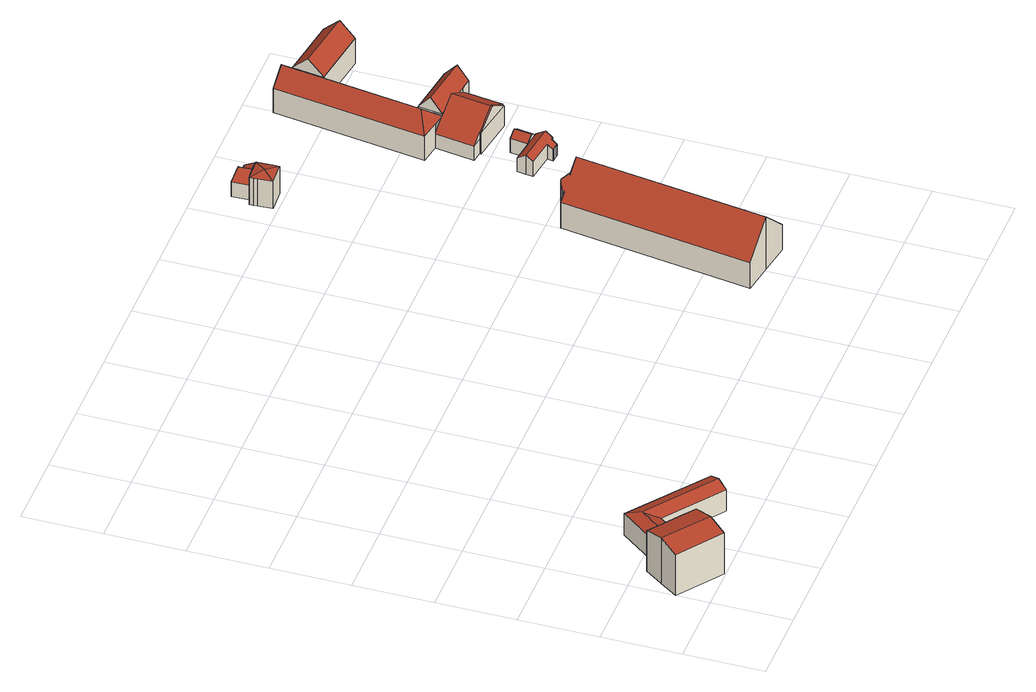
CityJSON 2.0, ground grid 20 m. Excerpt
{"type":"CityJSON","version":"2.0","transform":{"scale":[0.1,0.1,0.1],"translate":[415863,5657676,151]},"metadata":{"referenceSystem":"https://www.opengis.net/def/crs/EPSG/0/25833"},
"CityObjects":{
"building1":{"type":"Building","attributes":{"Dachtyp_tdc":"tdcGableRoof","Gemeindeschluessel":14612000,"Dachneigung":13.95,"QualitaetDacherkennung":76,"Geometrietyp2DReferenz":"3000","measuredHeight":13.25,"function":"31001_9998","roofType":"3100"},"geometry":[{"type":"Solid","lod":"2","boundaries":[[[[0,1,2,3]],[[1,4,5,2]],[[4,6,7,5]],[[6,8,9,7]],[[8,10,11,9]],[[10,12,13,11]],[[12,14,15,13]],[[14,0,3,15]],[[10,8,6,4,1,0]],[[0,14,12,10]],[[3,2,5,7,9,11,13,15]]]],"semantics":{"surfaces":[{"type":"WallSurface"},{"type":"RoofSurface"},{"type":"GroundSurface"}],"values":[[0,0,0,0,0,0,0,0,1,1,2]]}}]},
"building2":{"type":"Building","attributes":{"Dachtyp_tdc":"tdcFreeFormRoof","Gemeindeschluessel":14612000,"Dachneigung":20.96,"QualitaetDacherkennung":74,"Geometrietyp2DReferenz":"3000","measuredHeight":7.47,"function":"31001_9998","roofType":"5000"},"geometry":[{"type":"Solid","lod":"2","boundaries":[[[[16,17,18,19]],[[17,20,21,18]],[[20,22,23,21]],[[22,24,25,23]],[[24,26,27,25]],[[26,16,19,27]],[[28,29,26,24]],[[30,31,28,24,22]],[[30,22,20]],[[31,30,20,17]],[[29,28,31,17,16]],[[29,16,26]],[[19,18,21,23,25,27]]]],"semantics":{"surfaces":[{"type":"WallSurface"},{"type":"RoofSurface"},{"type":"GroundSurface"}],"values":[[0,0,0,0,0,0,1,1,0,1,1,1,2]]}}]},
"building3":{"type":"Building","attributes":{"Dachtyp_tdc":"tdcGableRoof","Gemeindeschluessel":14612000,"Dachneigung":44.91,"QualitaetDacherkennung":84,"Geometrietyp2DReferenz":"3000","measuredHeight":15.23,"function":"31001_9998","roofType":"3100"},"geometry":[{"type":"Solid","lod":"2","boundaries":[[[[32,33,34,35]],[[33,36,37,34]],[[36,38,39,37]],[[38,40,41,39]],[[40,42,43,41]],[[42,44,45,43]],[[44,46,47,45]],[[46,48,49,47]],[[48,50,51,49]],[[50,52,53,51]],[[52,54,55,53]],[[54,56,57,55]],[[56,58,59,57]],[[58,60,61,59]],[[60,62,63,61]],[[62,64,65,63]],[[64,66,67,65]],[[66,68,69,67]],[[68,70,71,69]],[[70,32,35,71]],[[66,64,62,60,58,56,54,52,50,48,46,44]],[[44,42,40,38,36,33,32,70,68,66]],[[35,34,37,39,41,43,45,47,49,51,53,55,57,59,61,63,65,67,69,71]]]],"semantics":{"surfaces":[{"type":"WallSurface"},{"type":"RoofSurface"},{"type":"GroundSurface"}],"values":[[0,0,0,0,0,0,0,0,0,0,0,0,0,0,0,0,0,0,0,0,1,1,2]]}}]},
"building4":{"type":"Building","attributes":{"Dachtyp_tdc":"tdcFreeFormRoof","Gemeindeschluessel":14612000,"Dachneigung":15.71,"QualitaetDacherkennung":77,"Geometrietyp2DReferenz":"3000","measuredHeight":8.68,"function":"31001_9998","roofType":"5000"},"geometry":[{"type":"Solid","lod":"2","boundaries":[[[[72,73,74,75]],[[76,77,78,73,72]],[[76,72,79]],[[80,79,72,75,81]],[[82,83,84,85,86,87,88,89,90]],[[75,74,83,82]],[[74,73,84,83]],[[73,78,85,84]],[[78,77,86,85]],[[77,76,87,86]],[[76,79,88,87]],[[79,80,89,88]],[[80,81,90,89]],[[81,75,82,90]]]],"semantics":{"surfaces":[{"type":"RoofSurface"},{"type":"GroundSurface"},{"type":"WallSurface"}],"values":[[0,0,0,0,1,2,2,2,2,2,2,2,2,2]]}}]},
"building5":{"type":"Building","attributes":{"Dachtyp_tdc":"tdcPolyFlatRoof","Gemeindeschluessel":14612000,"Dachneigung":0,"QualitaetDacherkennung":83,"Geometrietyp2DReferenz":"3000","measuredHeight":4.26,"function":"31001_9998","roofType":"1000"},"geometry":[{"type":"Solid","lod":"2","boundaries":[[[[91,92,93,94]],[[92,95,96,93]],[[95,97,98,96]],[[97,99,100,98]],[[99,101,102,100]],[[101,103,104,102]],[[103,105,106,104]],[[105,91,94,106]],[[105,103,101,99,97,95,92,91]],[[94,93,96,98,100,102,104,106]]]],"semantics":{"surfaces":[{"type":"WallSurface"},{"type":"RoofSurface"},{"type":"GroundSurface"}],"values":[[0,0,0,0,0,0,0,0,1,2]]}}]},
"building6":{"type":"Building","attributes":{"Dachtyp_tdc":"tdcPolyFlatRoof","Gemeindeschluessel":14612000,"Dachneigung":3.78,"QualitaetDacherkennung":68,"Geometrietyp2DReferenz":"3000","measuredHeight":4.01,"function":"31001_9998","roofType":"2100"},"geometry":[{"type":"Solid","lod":"2","boundaries":[[[[107,108,109,110]],[[108,111,112,109]],[[111,113,114,112]],[[113,115,116,114]],[[115,117,118,116]],[[117,107,110,118]],[[117,115,113,111,108,107]],[[110,109,112,114,116,118]]]],"semantics":{"surfaces":[{"type":"WallSurface"},{"type":"RoofSurface"},{"type":"GroundSurface"}],"values":[[0,0,0,0,0,0,1,2]]}}]},
"building7":{"type":"Building","attributes":{"Dachtyp_tdc":"tdcGableRoof","Gemeindeschluessel":14612000,"Dachneigung":24.61,"QualitaetDacherkennung":6,"Geometrietyp2DReferenz":"3000","measuredHeight":3.44,"function":"31001_9998","roofType":"3100"},"geometry":[{"type":"Solid","lod":"2","boundaries":[[[[119,120,121,102]],[[120,122,123,121]],[[122,124,104,123]],[[124,119,102,104]],[[122,120,125]],[[119,124,126]],[[120,119,126,125]],[[124,122,125,126]],[[102,121,123,104]]]],"semantics":{"surfaces":[{"type":"WallSurface"},{"type":"RoofSurface"},{"type":"GroundSurface"}],"values":[[0,0,0,0,0,0,1,1,2]]}}]},
"building8":{"type":"Building","attributes":{"Gemeindeschluessel":14612000,"Geometrietyp2DReferenz":"3000","function":"31001_9998","roofType":"9999"},"children":["building8-1","building8-2"]},
"building8-1":{"type":"BuildingPart","attributes":{"Dachtyp_tdc":"tdcGableRoof","Dachneigung":33.95,"QualitaetDacherkennung":69,"Geometrietyp2DReferenz":"3000","measuredHeight":5.51,"roofType":"3100"},"parents":["building8"],"geometry":[{"type":"MultiSurface","lod":"2","boundaries":[[[127,128,129,130]],[[128,131,132,129]],[[131,133,134,132]],[[133,135,136,134]],[[135,137,138,136]],[[137,139,140,138]],[[139,141,142,140]],[[141,143,144,142]],[[143,145,146,144]],[[147,148,149,150]],[[148,151,152,149]],[[151,153,154,152]],[[153,155,156,154]],[[155,127,130,156]],[[151,148,147,145,143,141,139]],[[139,137,135,133,131,128,127,155,153,151]],[[130,129,132,134,136,138,140,142,144,146,150,149,152,154,156]]],"semantics":{"surfaces":[{"type":"WallSurface"},{"type":"RoofSurface"},{"type":"GroundSurface"}],"values":[0,0,0,0,0,0,0,0,0,0,0,0,0,0,1,1,2]}}]},
"building8-2":{"type":"BuildingPart","attributes":{"Dachtyp_tdc":"tdcGableRoof","Dachneigung":34.64,"QualitaetDacherkennung":89,"Geometrietyp2DReferenz":"3000","measuredHeight":5.51,"roofType":"3100"},"parents":["building8"],"geometry":[{"type":"MultiSurface","lod":"2","boundaries":[[[157,158,159,160]],[[158,161,150,159]],[[161,147,150]],[[162,157,160,146,145]],[[162,163,164,157]],[[165,164,163,166]],[[161,166,163,162]],[[158,165,166,161]],[[157,164,165,158]],[[160,159,150,146]]],"semantics":{"surfaces":[{"type":"WallSurface"},{"type":"RoofSurface"},{"type":"GroundSurface"}],"values":[0,0,0,0,1,1,0,0,0,2]}}]},
"building9":{"type":"Building","attributes":{"Gemeindeschluessel":14612000,"Geometrietyp2DReferenz":"3000","function":"31001_9998","roofType":"9999"},"children":["building9-1","building9-2","building9-3","building9-4","building9-5"]},
"building9-1":{"type":"BuildingPart","attributes":{"Dachtyp_tdc":"tdcGableRoof","Dachneigung":50.21,"QualitaetDacherkennung":77,"Geometrietyp2DReferenz":"3000","measuredHeight":11.12,"roofType":"3100"},"parents":["building9"],"geometry":[{"type":"MultiSurface","lod":"2","boundaries":[[[167,168,169,170]],[[168,171,172,173,174,169]],[[175,167,170,176,177]],[[175,178,179,167]],[[180,181,179,178,182,183,184]],[[185,182,178,175]],[[168,181,180,171]],[[167,179,181,168]],[[170,169,174,186,176]]],"semantics":{"surfaces":[{"type":"WallSurface"},{"type":"RoofSurface"},{"type":"GroundSurface"}],"values":[0,0,0,1,1,0,0,0,2]}}]},
"building9-2":{"type":"BuildingPart","attributes":{"Dachtyp_tdc":"tdcGableRoof","Dachneigung":34.72,"QualitaetDacherkennung":77,"Geometrietyp2DReferenz":"3000","measuredHeight":9.91,"roofType":"3100"},"parents":["building9"],"geometry":[{"type":"MultiSurface","lod":"2","boundaries":[[[173,187,188,174]],[[187,189,190,188]],[[189,191,192,190]],[[193,194,195,196]],[[194,197,198,195]],[[194,199,200,201,183,202,203,197]],[[200,204,205,206,207,172,208,184,201]],[[173,172,207,187]],[[187,207,206,189]],[[189,206,205,209,191]],[[193,199,194]],[[198,186,174,188,190,192,196,195]]],"semantics":{"surfaces":[{"type":"WallSurface"},{"type":"RoofSurface"},{"type":"GroundSurface"}],"values":[0,0,0,0,0,1,1,0,0,0,0,2]}}]},
"building9-3":{"type":"BuildingPart","attributes":{"Dachtyp_tdc":"tdcGableRoof","Dachneigung":35.55,"QualitaetDacherkennung":34,"Geometrietyp2DReferenz":"3000","measuredHeight":10.07,"roofType":"3100"},"parents":["building9"],"geometry":[{"type":"MultiSurface","lod":"2","boundaries":[[[210,199,193,196,211]],[[209,212,213,192,191]],[[212,210,211,213]],[[210,212,214]],[[199,210,214,215]],[[212,209,204,215,214]],[[211,196,192,213]]],"semantics":{"surfaces":[{"type":"WallSurface"},{"type":"RoofSurface"},{"type":"GroundSurface"}],"values":[0,0,0,0,1,1,2]}}]},
"building9-4":{"type":"BuildingPart","attributes":{"Dachtyp_tdc":"tdcGableRoof","Dachneigung":44.22,"QualitaetDacherkennung":81,"Geometrietyp2DReferenz":"3000","measuredHeight":11.08,"roofType":"3100"},"parents":["building9"],"geometry":[{"type":"MultiSurface","lod":"2","boundaries":[[[216,217,218,219,220]],[[217,221,222,218]],[[221,223,224,225,222]],[[216,226,227,228,217]],[[229,228,227,230]],[[223,230,227,226]],[[221,229,230,223]],[[217,228,229,221]],[[219,218,222,225,231]]],"semantics":{"surfaces":[{"type":"WallSurface"},{"type":"RoofSurface"},{"type":"GroundSurface"}],"values":[0,0,0,1,1,0,0,0,2]}}]},
"building9-5":{"type":"BuildingPart","attributes":{"Dachtyp_tdc":"tdcHipAndGableRoof","Dachneigung":42.88,"QualitaetDacherkennung":61,"Geometrietyp2DReferenz":"3000","measuredHeight":11.05,"roofType":"5000"},"parents":["building9"],"geometry":[{"type":"MultiSurface","lod":"2","boundaries":[[[232,220,219,233]],[[224,177,176,225]],[[234,198,197]],[[234,235,236,198]],[[235,237,238,236]],[[237,239,240,238]],[[239,232,233,240]],[[235,234,203,241]],[[203,177,224,242,220,232,239,241]],[[239,237,235,241]],[[233,219,231,225,176,186,198,236,238,240]]],"semantics":{"surfaces":[{"type":"WallSurface"},{"type":"RoofSurface"},{"type":"GroundSurface"}],"values":[0,0,0,0,0,0,0,1,1,1,2]}}]}
},
"vertices":[
[33,130,136],[66,176,122],[66,176,3],[33,130,3],[90,158,122],[90,158,3],[140,122,122],[140,122,3],[178,94,122],[178,94,3],[145,49,136],[145,49,3],[113,5,122],[113,5,3],[2,85,122],[2,85,3],
[90,158,66],[175,268,66],[175,268,4],[90,158,4],[371,123,66],[371,123,4],[333,74,66],[333,74,4],[185,181,66],[185,181,4],[140,122,66],[140,122,4],[179,223,78],[122,150,78],[352,99,78],[181,223,79],
[1199,755,115],[1200,759,115],[1200,759,22],[1199,755,22],[1216,770,129],[1216,770,22],[1220,770,133],[1220,770,22],[1231,753,146],[1231,753,22],[1230,751,146],[1230,751,22],[1259,747,174],[1259,747,22],[1287,743,146],[1287,743,22],[1288,747,146],[1288,747,22],[1303,758,133],[1303,758,22],[1307,757,129],[1307,757,22],[1319,741,115],[1319,741,22],[1319,738,114],[1319,738,22],[1337,735,96],[1337,735,22],[1304,505,95],[1304,505,22],[1301,480,94],[1301,480,22],[1265,251,96],[1265,251,22],[1187,263,174],[1187,263,22],[1108,275,96],[1108,275,22],[1181,758,97],[1181,758,22],
[1017,1418,150],[1045,1449,142],[1000,1447,142],[987,1446,142],[1048,1392,142],[1048,1403,142],[1046,1448,142],[990,1389,142],[988,1425,142],[987,1434,142],[987,1446,63],[1000,1447,63],[1045,1449,63],[1046,1448,63],[1048,1403,63],[1048,1392,63],[990,1389,63],[988,1425,63],[987,1434,63],
[1046,1448,109],[1045,1449,109],[1045,1449,66],[1046,1448,66],[1000,1447,109],[1000,1447,66],[998,1493,109],[998,1493,66],[1057,1496,109],[1057,1496,66],[1057,1492,109],[1057,1492,66],[1059,1455,109],[1059,1455,66],[1059,1448,109],[1059,1448,66],
[1048,1403,104],[1046,1448,104],[1046,1448,64],[1048,1403,64],[1059,1448,103],[1059,1448,64],[1069,1449,103],[1069,1449,64],[1071,1404,103],[1071,1404,64],[1068,1404,103],[1068,1404,64],
[1057,1492,88],[1092,1493,88],[1092,1493,66],[1094,1457,83],[1094,1457,66],[1059,1455,83],[1093,1467,101],[1058,1465,101],
[1400,840,81],[1395,840,81],[1395,840,49],[1400,840,49],[1384,842,81],[1384,842,49],[1378,842,81],[1378,842,49],[1380,857,91],[1380,857,49],[1308,867,92],[1308,867,49],[1311,885,104],[1311,885,49],[1314,908,89],[1314,908,49],[1369,900,89],[1369,900,49],[1369,901,89],[1369,901,49],[1406,896,89],[1414,895,89],[1414,895,49],[1406,896,49],[1411,871,104],[1411,871,49],[1409,853,91],[1409,853,49],[1402,854,91],[1402,854,49],
[1375,945,90],[1412,939,90],[1412,939,49],[1375,945,49],[1406,896,90],[1369,901,90],[1389,898,104],[1395,942,104],[1412,939,92],[1406,896,92],
[1513,1150,124],[1504,1088,124],[1504,1088,51],[1513,1150,51],[1477,1092,124],[1477,1092,113],[1477,1092,92],[1477,1092,51],[1380,1169,124],[1380,1169,51],[1380,1169,118],[1375,1137,162],[1508,1118,162],[1477,1092,126],[1504,1088,126],[1371,1108,126],[1383,1106,126],[1457,1095,126],[1371,1108,124],[1371,1108,51],
[1473,1062,92],[1473,1062,51],[1467,1023,92],[1467,1023,51],[1463,992,92],[1463,992,51],[1348,1009,92],[1320,1013,92],[1320,1013,51],[1348,1009,51],[1335,1113,92],[1335,1113,51],[1348,1009,112],[1403,1001,150],[1418,1101,150],[1380,1106,124],[1371,1108,118],[1427,998,136],[1463,992,113],[1467,1023,113],[1473,1062,113],[1460,1094,124],[1463,992,110],
[1347,1005,112],[1347,1005,51],[1462,988,110],[1462,988,51],[1403,997,152],[1404,1001,152],
[1434,1488,122],[1584,1466,122],[1584,1466,51],[1434,1488,51],[1434,1488,111],[1572,1385,122],[1572,1385,51],[1415,1408,122],[1415,1408,119],[1415,1408,51],[1427,1489,122],[1421,1448,162],[1578,1425,162],[1572,1385,124],[1415,1408,124],[1427,1489,51],
[1435,1492,112],[1435,1492,51],[1335,1113,120],[1283,1120,122],[1283,1120,51],[1340,1506,122],[1340,1506,51],[1381,1500,162],[1381,1500,51],[1329,1144,162],[1427,1489,119]
]}
